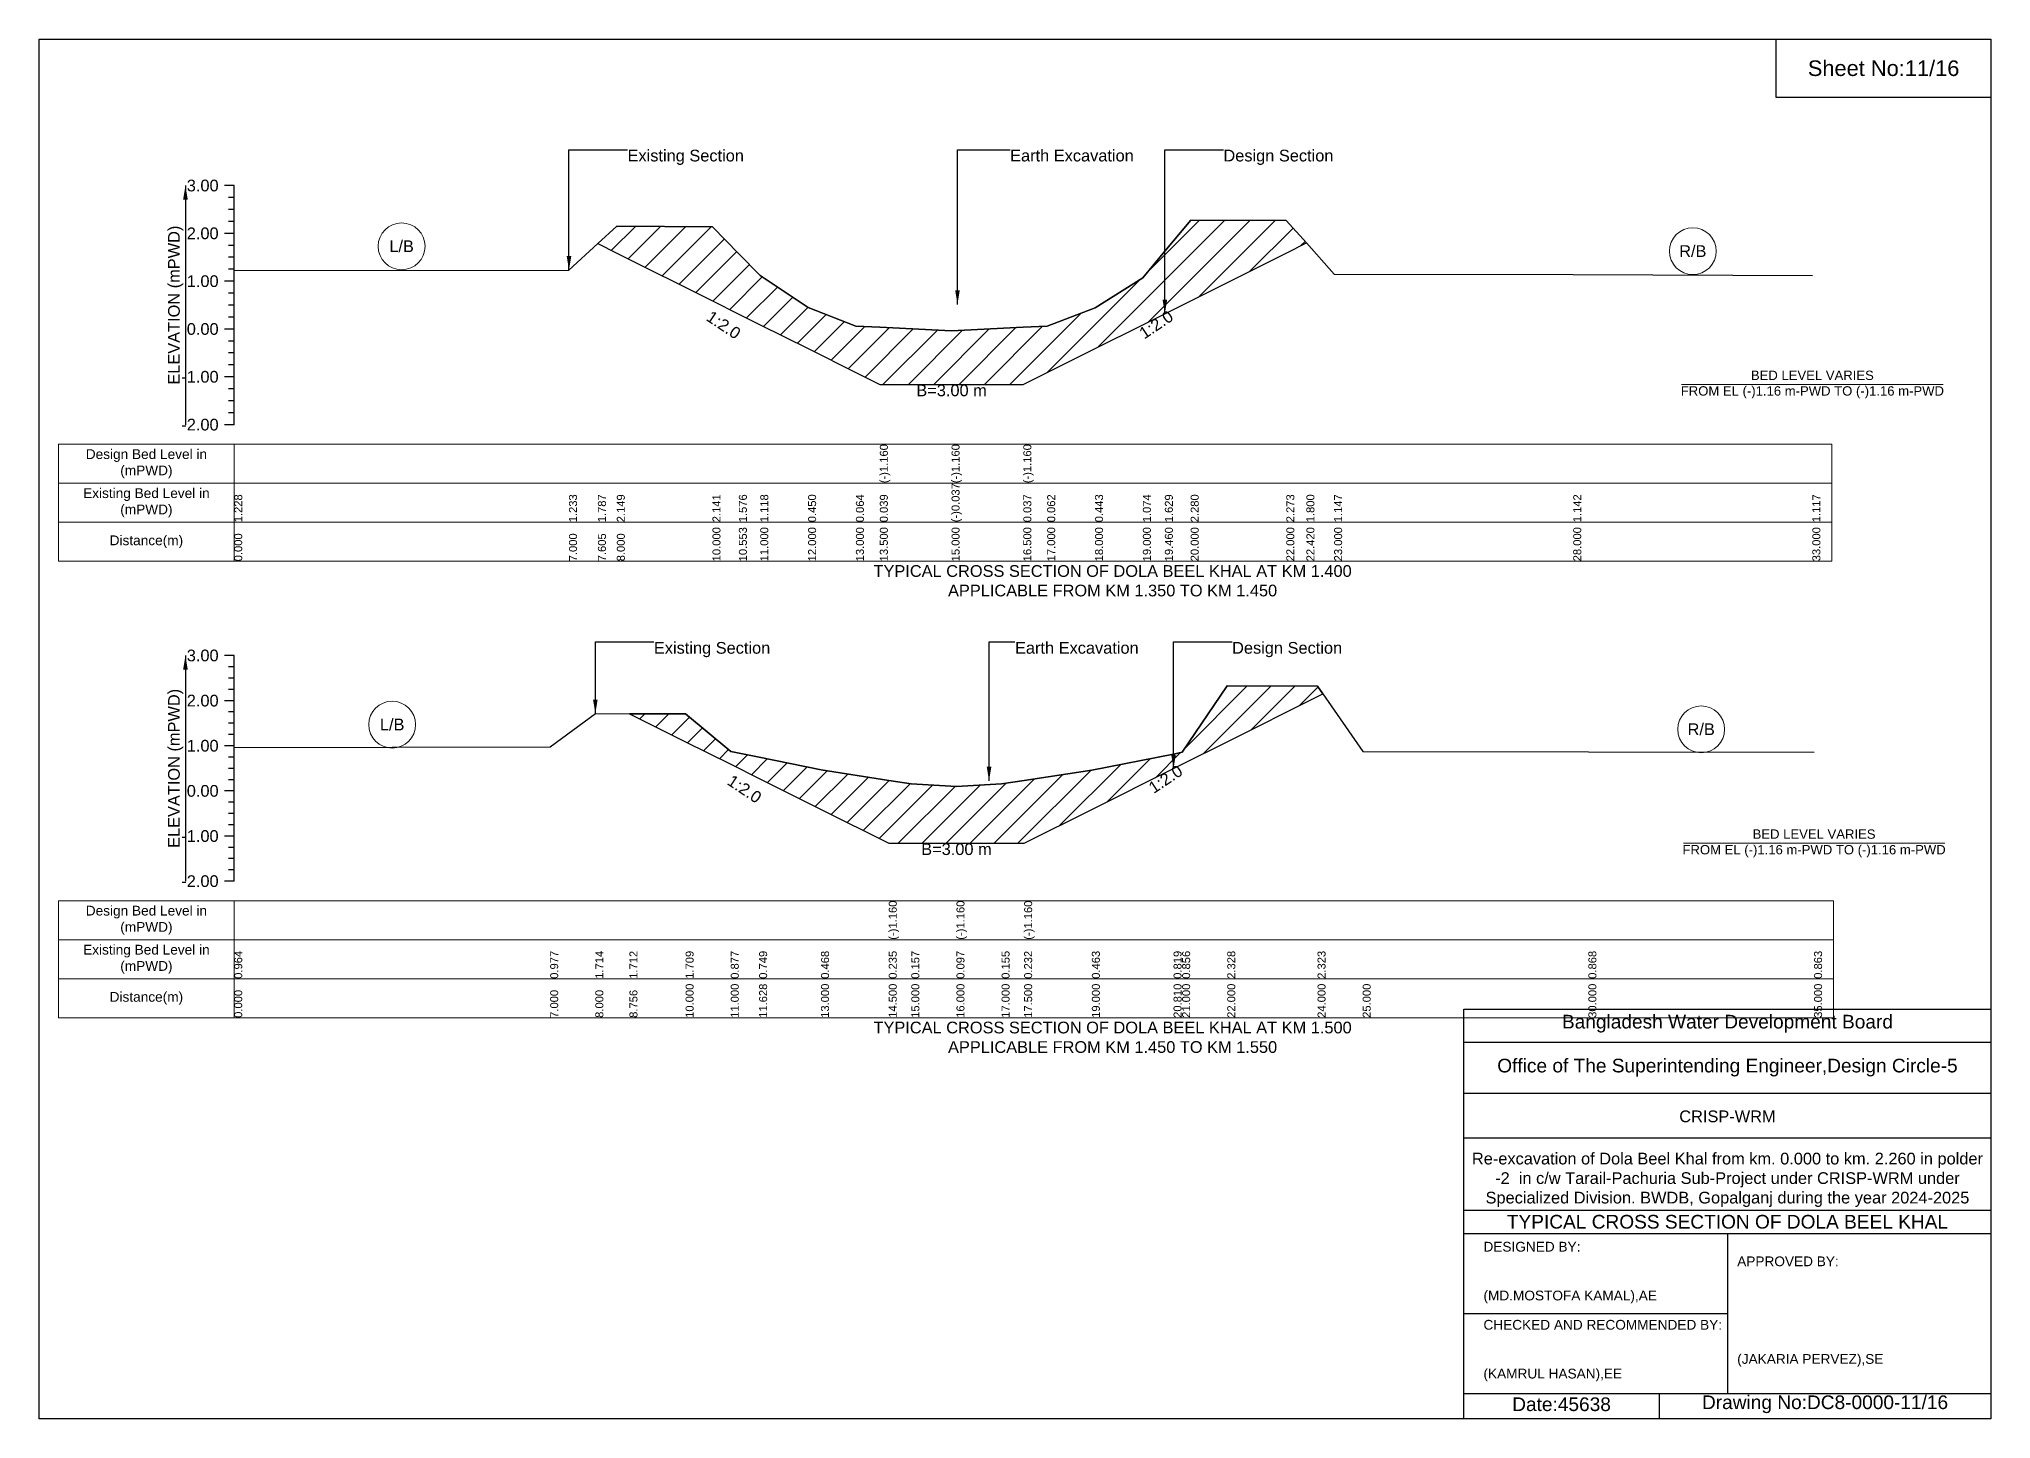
# Model space of a CAD drawing. Header units: inches. Extents: x 91000 to 258000, y -5656 to 125.
# Drawn here: x 200000 to 208000, y -5656 to 0 of the extents above; entities that cross this region are included whole.
import ezdxf

# ---------------------------------------------------------------- set-up
doc = ezdxf.new("R2010")
doc.units = ezdxf.units.IN
doc.header["$LTSCALE"] = 7
doc.header["$MEASUREMENT"] = 0
for name, color, linetype, lineweight in [('Cross section Data Border', 7, 'Continuous', 9), ('Cross Section Labels', 7, 'Continuous', 9), ('Existing_Bed_Level for Xsection', 7, 'Continuous', 25)]:
    doc.layers.add(name, color=color, linetype=linetype, lineweight=lineweight)
doc.styles.get("Standard").update_dxf_attribs({"font": 'arial.ttf'})
doc.dimstyles.get("Standard").update_dxf_attribs({"dimtxt": 0.18, "dimasz": 0.18, "dimexe": 0.18, "dimexo": 0.0625, "dimgap": 0.09, "dimtad": 0, "dimtih": 1, "dimtoh": 1, "dimdec": 4, "dimzin": 0, "dimdsep": 46, "dimtxsty": 'Standard', "dimcen": 0.09, "dimadec": 0, "dimazin": 0, "dimtfac": 1, "dimtdec": 4, "dimtofl": 0, "dimtmove": 0, "dimatfit": 3, "dimfxl": 1, "dimtolj": 1, "dimtzin": 0, "dimarcsym": 0})

msp = doc.modelspace()

# ---------------------------------------------------------------- hatches: boundary and pattern name
at = {"layer": 'Existing_Bed_Level for Xsection'}
h = msp.add_hatch(dxfattribs=at)
h.set_pattern_fill('ANSI31', color=256, scale=588, style=0)
h.paths.add_polyline_path([(202290.6, -838.4), (202368, -877.1), (202760, -1073.1), (202868.3, -1127.3), (202956, -1171.1), (203152, -1269.1), (203348, -1367.1), (203446, -1416.1), (203740, -1416.1), (204034, -1416.1), (204132, -1367.1), (204328, -1269.1), (204524, -1171.1), (204614.2, -1126), (204720, -1073.1), (205112, -877.1), (205194.3, -835.9), (205112, -743.2), (204720, -741.9), (204614.2, -869.5), (204524, -978.2), (204328, -1101.9), (204132, -1176.6), (204034, -1181.4), (203740, -1196), (203446, -1181.2), (203348, -1176.2), (203152, -1100.5), (202956, -969.6), (202868.3, -879.9), (202760, -769.1), (202368, -767.5)])
h = msp.add_hatch(dxfattribs=at)
h.set_pattern_fill('ANSI31', color=256, scale=555, style=0)
h.paths.add_polyline_path([(202419.8, -2765.2), (202650, -2880.3), (202835, -2972.8), (202951.2, -3030.9), (203205, -3157.8), (203482.5, -3296.5), (203575, -3296.5), (203760, -3296.5), (203945, -3296.5), (204037.5, -3296.5), (204315, -3157.8), (204649.8, -2990.4), (204685, -2972.8), (204870, -2880.3), (205240, -2695.3), (205262.2, -2684.2), (205240, -2652.2), (204870, -2651.3), (204685, -2923.6), (204649.8, -2930.5), (204315, -2996.3), (204037.5, -3039), (203945, -3053.3), (203760, -3064), (203575, -3052.9), (203482.5, -3038.5), (203205, -2995.4), (202951.2, -2943.5), (202835, -2919.7), (202650, -2765.8)])

# ---------------------------------------------------------------- linework, layer by layer
for points in [[(200000, 0), (208000, 0), (208000, -5656), (200000, -5656)], [(207120, 0), (208000, 0), (208000, -240), (207120, -240)]]:
    msp.add_lwpolyline(points, close=True)
for points in [[(205840, -5656), (205840, -3976), (208000, -3976)], [(205840, -4112), (208000, -4112)], [(205840, -4320), (208000, -4320)], [(205840, -4504), (208000, -4504)], [(205840, -4800), (208000, -4800)], [(205840, -4896), (208000, -4896)], [(206920, -4896), (206920, -5552)], [(205840, -5224), (206920, -5224)], [(205840, -5552), (208000, -5552)], [(206640, -5552), (206640, -5656)]]:
    msp.add_lwpolyline(points)
at = {"layer": 'Cross section Data Border'}
for points in [[(200080, -1660.7), (207348, -1660.7), (207348, -2140.7), (200080, -2140.7)], [(200080, -3531.9), (207355, -3531.9), (207355, -4011.9), (200080, -4011.9)]]:
    msp.add_lwpolyline(points, close=True, dxfattribs=at)
for points in [[(200800, -1660.7), (200800, -2140.7)], [(200080, -1820.7), (207348, -1820.7)], [(200080, -1980.7), (207348, -1980.7)], [(200800, -3531.9), (200800, -4011.9)], [(200080, -3691.9), (207355, -3691.9)], [(200080, -3851.9), (207355, -3851.9)]]:
    msp.add_lwpolyline(points, dxfattribs=at)
at = {"layer": 'Cross Section Labels'}
for points in [[(206732.2, -1416.1), (207803.8, -1416.1)], [(206739.2, -3296.5), (207810.8, -3296.5)]]:
    msp.add_lwpolyline(points, dxfattribs=at)
for centre in [(201486, -849.6), (206778, -869.4), (201447.5, -2809.9), (206812.5, -2829.3)]:
    msp.add_circle(centre, 96, dxfattribs=at)
at = {"layer": 'Existing_Bed_Level for Xsection'}
for points in [[(200800, -600.7), (200760, -600.7)], [(200800, -1580.7), (200800, -1384.7), (200800, -1188.7), (200800, -992.7), (200800, -796.7), (200800, -600.7)], [(200800, -649.7), (200776, -649.7)], [(200800, -698.7), (200776, -698.7)], [(200800, -796.7), (200760, -796.7)], [(200800, -747.7), (200776, -747.7)], [(200800, -948.1), (202172, -947.1), (202290.6, -838.4), (202368, -767.5), (202760, -769.1), (202868.3, -879.9), (202956, -969.6), (203152, -1100.5), (203348, -1176.2), (203446, -1181.2), (203446, -1181.2), (203740, -1196), (203740, -1196), (204034, -1181.4), (204034, -1181.4), (204132, -1176.6), (204328, -1101.9), (204524, -978.2), (204614.2, -869.5), (204720, -741.9), (205112, -743.2), (205194.3, -835.9), (205308, -963.9), (206288, -964.9), (207268, -969.8)], [(200800, -845.7), (200776, -845.7)], [(200800, -894.7), (200776, -894.7)], [(200800, -943.7), (200776, -943.7)], [(200800, -992.7), (200760, -992.7)], [(200800, -1041.7), (200776, -1041.7)], [(200800, -1090.7), (200776, -1090.7)], [(200800, -1188.7), (200760, -1188.7)], [(200800, -1139.7), (200776, -1139.7)], [(200800, -1237.7), (200776, -1237.7)], [(200800, -1286.7), (200776, -1286.7)], [(200800, -1335.7), (200776, -1335.7)], [(200800, -1384.7), (200760, -1384.7)], [(200800, -1433.7), (200776, -1433.7)], [(200800, -1482.7), (200776, -1482.7)], [(200800, -1580.7), (200760, -1580.7)], [(200800, -1531.7), (200776, -1531.7)], [(200800, -2526.9), (200760, -2526.9)], [(200800, -3451.9), (200800, -3266.9), (200800, -3081.9), (200800, -2896.9), (200800, -2711.9), (200800, -2526.9)], [(200800, -2573.2), (200776, -2573.2)], [(200800, -2619.4), (200776, -2619.4)], [(200800, -2711.9), (200760, -2711.9)], [(200800, -2665.7), (200776, -2665.7)], [(200800, -2903.6), (202095, -2901.2), (202280, -2764.9), (202419.8, -2765.2), (202650, -2765.8), (202835, -2919.7), (202951.2, -2943.5), (203205, -2995.4), (203482.5, -3038.5), (203482.5, -3038.5), (203575, -3052.9), (203760, -3064), (203760, -3064), (203945, -3053.3), (204037.5, -3039), (204037.5, -3039), (204315, -2996.3), (204649.8, -2930.5), (204685, -2923.6), (204870, -2651.3), (205240, -2652.2), (205262.2, -2684.2), (205425, -2919.7), (206350, -2921.4), (207275, -2922.3)], [(200800, -2758.2), (200776, -2758.2)], [(200800, -2804.4), (200776, -2804.4)], [(200800, -2850.7), (200776, -2850.7)], [(200800, -2896.9), (200760, -2896.9)], [(200800, -2943.2), (200776, -2943.2)], [(200800, -2989.4), (200776, -2989.4)], [(200800, -3035.7), (200776, -3035.7)], [(200800, -3081.9), (200760, -3081.9)], [(200800, -3128.2), (200776, -3128.2)], [(200800, -3174.4), (200776, -3174.4)], [(200800, -3266.9), (200760, -3266.9)], [(200800, -3220.7), (200776, -3220.7)], [(200800, -3313.2), (200776, -3313.2)], [(200800, -3359.4), (200776, -3359.4)], [(200800, -3405.7), (200776, -3405.7)], [(200800, -3451.9), (200760, -3451.9)]]:
    msp.add_lwpolyline(points, dxfattribs=at)
for points in [[(202290.6, -838.4), (202368, -877.1), (202760, -1073.1), (202868.3, -1127.3), (202956, -1171.1), (203152, -1269.1), (203348, -1367.1), (203446, -1416.1), (203446, -1416.1), (203740, -1416.1), (203740, -1416.1), (204034, -1416.1), (204034, -1416.1), (204132, -1367.1), (204328, -1269.1), (204524, -1171.1), (204614.2, -1126), (204720, -1073.1), (205112, -877.1), (205194.3, -835.9), (205112, -743.2), (204720, -741.9), (204614.2, -869.5), (204524, -978.2), (204328, -1101.9), (204132, -1176.6), (204034, -1181.4), (204034, -1181.4), (203740, -1196), (203740, -1196), (203446, -1181.2), (203446, -1181.2), (203348, -1176.2), (203152, -1100.5), (202956, -969.6), (202868.3, -879.9), (202760, -769.1), (202368, -767.5)], [(202419.8, -2765.2), (202419.8, -2765.2), (202650, -2880.3), (202835, -2972.8), (202951.2, -3030.9), (203205, -3157.8), (203482.5, -3296.5), (203482.5, -3296.5), (203575, -3296.5), (203760, -3296.5), (203760, -3296.5), (203945, -3296.5), (204037.5, -3296.5), (204037.5, -3296.5), (204315, -3157.8), (204649.8, -2990.4), (204685, -2972.8), (204870, -2880.3), (205240, -2695.3), (205262.2, -2684.2), (205262.2, -2684.2), (205262.2, -2684.2), (205240, -2652.2), (204870, -2651.3), (204685, -2923.6), (204649.8, -2930.5), (204315, -2996.3), (204037.5, -3039), (204037.5, -3039), (203945, -3053.3), (203760, -3064), (203760, -3064), (203575, -3052.9), (203482.5, -3038.5), (203482.5, -3038.5), (203205, -2995.4), (202951.2, -2943.5), (202835, -2919.7), (202650, -2765.8), (202419.8, -2765.2)]]:
    msp.add_lwpolyline(points, close=True, dxfattribs=at)

# ---------------------------------------------------------------- texts
at = {"attachment_point": 5}
for s, insert, char_height in [('Sheet No:11/16', (207560, -120), 64), ('Bangladesh Water Development Board', (206920, -4036), 56), ('Office of The Superintending Engineer,Design Circle-5', (206920, -4216), 56)]:
    msp.add_mtext(s, dxfattribs=dict(at, insert=insert, char_height=char_height))
for s, insert, char_height, width, attachment_point in [('CRISP-WRM', (206920, -4416), 48, 2240, 5), ('Re-excavation of Dola Beel Khal from km. 0.000 to km. 2.260 in polder -2  in c/w Tarail-Pachuria Sub-Project under CRISP-WRM under Specialized Division. BWDB, Gopalganj during the year 2024-2025', (206920, -4676), 48, 2160, 5), ('TYPICAL CROSS SECTION OF DOLA BEEL KHAL', (206920, -4848), 56, 2240, 5), ('DESIGNED BY:^J^J^J(MD.MOSTOFA KAMAL),AE', (205920, -5056), 40, 1120, 4), ('APPROVED BY:^J^J^J^J^J^J(JAKARIA PERVEZ),SE', (206960, -5216), 40, 1120, 4), ('CHECKED AND RECOMMENDED BY:^J^J^J(KAMRUL HASAN),EE', (205920, -5376), 40, 1120, 4), ('Date:45638', (206240, -5596), 56, 1120, 5), ('Drawing No:DC8-0000-11/16', (207320, -5596), 56, 1760, 5)]:
    msp.add_mtext(s, dxfattribs=dict(insert=insert, char_height=char_height, width=width, attachment_point=attachment_point))
at = {"layer": 'Cross section Data Border', "char_height": 40, "width": 640, "attachment_point": 5}
for s, insert in [('Design Bed Level in (mPWD)', (200440, -1740.7)), ('Existing Bed Level in (mPWD)', (200440, -1900.7)), ('Distance(m)', (200440, -2060.7)), ('Design Bed Level in (mPWD)', (200440, -3611.9)), ('Existing Bed Level in (mPWD)', (200440, -3771.9)), ('Distance(m)', (200440, -3931.9))]:
    msp.add_mtext(s, dxfattribs=dict(at, insert=insert))
at = {"layer": 'Cross Section Labels'}
for s, insert, char_height, attachment_point in [('Existing Section', (202412, -453.7), 48, 1), ('Earth Excavation', (203980, -453.7), 48, 1), ('Design Section', (204854.2, -453.7), 48, 1), ('L/B', (201486, -849.6), 48, 5), ('R/B', (206778, -869.4), 48, 5), ('BED LEVEL VARIES ^JFROM EL (-)1.16 m-PWD TO (-)1.16 m-PWD', (207268, -1416.1), 38.4, 5), ('B=3.00 m', (203740, -1416.1), 48, 2), ('TYPICAL CROSS SECTION OF DOLA BEEL KHAL AT KM 1.400^JAPPLICABLE FROM KM 1.350 TO KM 1.450', (204400, -2220.7), 48, 5), ('Existing Section', (202520, -2471.4), 48, 1), ('Earth Excavation', (204000, -2471.4), 48, 1), ('Design Section', (204889.8, -2471.4), 48, 1), ('L/B', (201447.5, -2809.9), 48, 5), ('R/B', (206812.5, -2829.3), 48, 5), ('BED LEVEL VARIES ^JFROM EL (-)1.16 m-PWD TO (-)1.16 m-PWD', (207275, -3296.5), 38.4, 5), ('B=3.00 m', (203760, -3296.5), 48, 2), ('TYPICAL CROSS SECTION OF DOLA BEEL KHAL AT KM 1.500^JAPPLICABLE FROM KM 1.450 TO KM 1.550', (204400, -4091.9), 48, 5)]:
    msp.add_mtext(s, dxfattribs=dict(at, insert=insert, char_height=char_height, attachment_point=attachment_point))
at = {"layer": 'Cross Section Labels', "char_height": 48, "attachment_point": 2}
for insert, rotation in [((204565.2, -1150.5), 33.69007), ((202819.3, -1151.8), 326.30993), ((202904.9, -3054), 326.30993), ((204603.6, -3013.5), 33.69007)]:
    msp.add_mtext('1:2.0', dxfattribs=dict(at, insert=insert, rotation=rotation))
at = {"layer": 'Existing_Bed_Level for Xsection', "char_height": 48, "attachment_point": 6}
for s, insert in [('3.00', (200736, -600.7)), ('2.00', (200736, -796.7)), ('1.00', (200736, -992.7)), ('0.00', (200736, -1188.7)), ('-1.00', (200736, -1384.7)), ('-2.00', (200736, -1580.7)), ('3.00', (200736, -2526.9)), ('2.00', (200736, -2711.9)), ('1.00', (200736, -2896.9)), ('0.00', (200736, -3081.9)), ('-1.00', (200736, -3266.9)), ('-2.00', (200736, -3451.9))]:
    msp.add_mtext(s, dxfattribs=dict(at, insert=insert))
at = {"layer": 'Existing_Bed_Level for Xsection', "rotation": 90}
for s, insert, char_height, attachment_point in [('ELEVATION (mPWD)', (200560, -1090.7), 48, 5), ('(-)1.160', (203446, -1820.7), 32.8, 1), ('(-)1.160', (203740, -1820.7), 32.8, 1), ('(-)1.160', (204034, -1820.7), 32.8, 1), ('(-)0.037', (203740, -1980.7), 32.8, 1), ('1.228', (200800, -1980.7), 32.8, 1), ('1.233', (202172, -1980.7), 32.8, 1), ('1.787', (202290.6, -1980.7), 32.8, 1), ('2.149', (202368, -1980.7), 32.8, 1), ('2.141', (202760, -1980.7), 32.8, 1), ('1.576', (202868.3, -1980.7), 32.8, 1), ('1.118', (202956, -1980.7), 32.8, 1), ('0.450', (203152, -1980.7), 32.8, 1), ('0.064', (203348, -1980.7), 32.8, 1), ('0.039', (203446, -1980.7), 32.8, 1), ('0.037', (204034, -1980.7), 32.8, 1), ('0.062', (204132, -1980.7), 32.8, 1), ('0.443', (204328, -1980.7), 32.8, 1), ('1.074', (204524, -1980.7), 32.8, 1), ('1.629', (204614.2, -1980.7), 32.8, 1), ('2.280', (204720, -1980.7), 32.8, 1), ('2.273', (205112, -1980.7), 32.8, 1), ('1.800', (205194.3, -1980.7), 32.8, 1), ('1.147', (205308, -1980.7), 32.8, 1), ('1.142', (206288, -1980.7), 32.8, 1), ('1.117', (207268, -1980.7), 32.8, 1), ('0.000', (200800, -2140.7), 32.8, 1), ('7.000', (202172, -2140.7), 32.8, 1), ('7.605', (202290.6, -2140.7), 32.8, 1), ('8.000', (202368, -2140.7), 32.8, 1), ('10.000', (202760, -2140.7), 32.8, 1), ('10.553', (202868.3, -2140.7), 32.8, 1), ('11.000', (202956, -2140.7), 32.8, 1), ('12.000', (203152, -2140.7), 32.8, 1), ('13.000', (203348, -2140.7), 32.8, 1), ('13.500', (203446, -2140.7), 32.8, 1), ('15.000', (203740, -2140.7), 32.8, 1), ('16.500', (204034, -2140.7), 32.8, 1), ('17.000', (204132, -2140.7), 32.8, 1), ('18.000', (204328, -2140.7), 32.8, 1), ('19.000', (204524, -2140.7), 32.8, 1), ('19.460', (204614.2, -2140.7), 32.8, 1), ('20.000', (204720, -2140.7), 32.8, 1), ('22.000', (205112, -2140.7), 32.8, 1), ('22.420', (205194.3, -2140.7), 32.8, 1), ('23.000', (205308, -2140.7), 32.8, 1), ('28.000', (206288, -2140.7), 32.8, 1), ('33.000', (207268, -2140.7), 32.8, 1), ('ELEVATION (mPWD)', (200560, -2989.4), 48, 5), ('(-)1.160', (203482.5, -3691.9), 32.8, 1), ('(-)1.160', (203760, -3691.9), 32.8, 1), ('(-)1.160', (204037.5, -3691.9), 32.8, 1), ('0.964', (200800, -3851.9), 32.8, 1), ('0.977', (202095, -3851.9), 32.8, 1), ('1.714', (202280, -3851.9), 32.8, 1), ('1.712', (202419.8, -3851.9), 32.8, 1), ('1.709', (202650, -3851.9), 32.8, 1), ('0.877', (202835, -3851.9), 32.8, 1), ('0.749', (202951.2, -3851.9), 32.8, 1), ('0.468', (203205, -3851.9), 32.8, 1), ('0.235', (203482.5, -3851.9), 32.8, 1), ('0.157', (203575, -3851.9), 32.8, 1), ('0.097', (203760, -3851.9), 32.8, 1), ('0.155', (203945, -3851.9), 32.8, 1), ('0.232', (204037.5, -3851.9), 32.8, 1), ('0.463', (204315, -3851.9), 32.8, 1), ('0.819', (204649.8, -3851.9), 32.8, 1), ('0.856', (204685, -3851.9), 32.8, 1), ('2.328', (204870, -3851.9), 32.8, 1), ('2.323', (205240, -3851.9), 32.8, 1), ('0.868', (206350, -3851.9), 32.8, 1), ('0.863', (207275, -3851.9), 32.8, 1), ('0.000', (200800, -4011.9), 32.8, 1), ('7.000', (202095, -4011.9), 32.8, 1), ('8.000', (202280, -4011.9), 32.8, 1), ('8.756', (202419.8, -4011.9), 32.8, 1), ('10.000', (202650, -4011.9), 32.8, 1), ('11.000', (202835, -4011.9), 32.8, 1), ('11.628', (202951.2, -4011.9), 32.8, 1), ('13.000', (203205, -4011.9), 32.8, 1), ('14.500', (203482.5, -4011.9), 32.8, 1), ('15.000', (203575, -4011.9), 32.8, 1), ('16.000', (203760, -4011.9), 32.8, 1), ('17.000', (203945, -4011.9), 32.8, 1), ('17.500', (204037.5, -4011.9), 32.8, 1), ('19.000', (204315, -4011.9), 32.8, 1), ('20.810', (204649.8, -4011.9), 32.8, 1), ('21.000', (204685, -4011.9), 32.8, 1), ('22.000', (204870, -4011.9), 32.8, 1), ('24.000', (205240, -4011.9), 32.8, 1), ('25.000', (205425, -4011.9), 32.8, 1), ('30.000', (206350, -4011.9), 32.8, 1), ('35.000', (207275, -4011.9), 32.8, 1)]:
    msp.add_mtext(s, dxfattribs=dict(at, insert=insert, char_height=char_height, attachment_point=attachment_point))

# ---------------------------------------------------------------- leaders
at = {"layer": 'Cross Section Labels', "annotation_type": 0, "has_hookline": 1, "hookline_direction": 0}
for points, text_width in [([(202172, -947.1), (202172, -453.7), (202411.9, -453.7)], 467.2), ([(203764.2, -1087.5), (203764.2, -453.7), (203979.9, -453.7)], 497), ([(204614.2, -1126), (204614.2, -453.7), (204854.1, -453.7)], 441.2), ([(202280, -2764.9), (202280, -2471.4), (202519.9, -2471.4)], 467.2), ([(203893.6, -3040.5), (203893.6, -2471.4), (203999.9, -2471.4)], 497), ([(204649.8, -2990.4), (204649.8, -2471.4), (204889.7, -2471.4)], 441.2)]:
    msp.add_leader(points, dimstyle='Standard', override={"dimasz": 57.6}, dxfattribs=dict(at, text_width=text_width))
at = {"layer": 'Existing_Bed_Level for Xsection'}
for points in [[(200600, -600.7), (200600, -1580.7)], [(200600, -2526.9), (200600, -3451.9)]]:
    msp.add_leader(points, dimstyle='Standard', override={"dimasz": 57.6}, dxfattribs=at)

doc.saveas('drawing.dxf')
